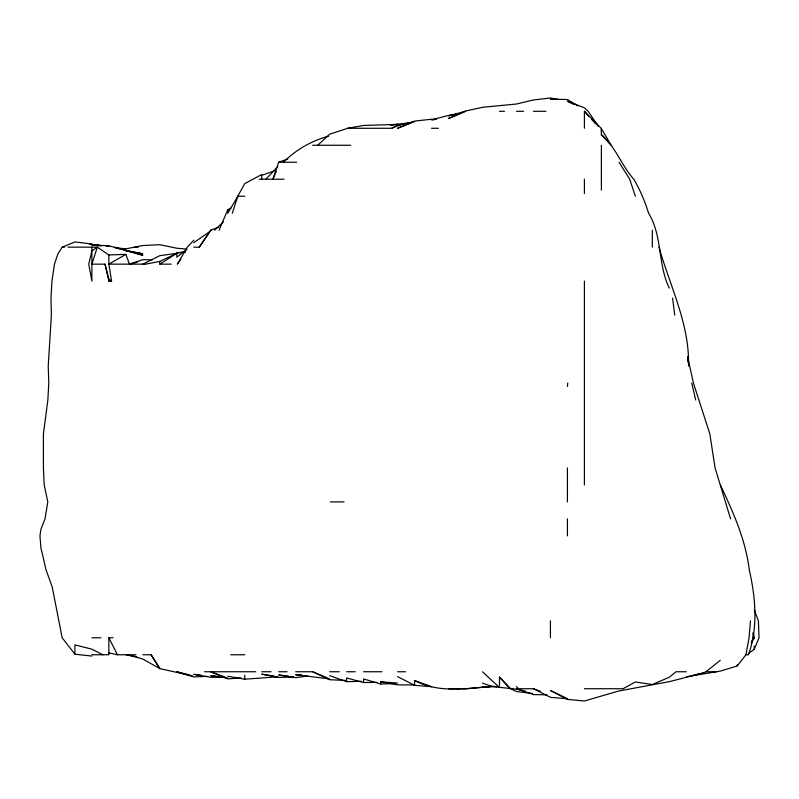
<?xml version="1.0" encoding="UTF-8"?>
<svg xmlns="http://www.w3.org/2000/svg" width="799" height="799" viewBox="0 0 799 799"><rect width="100%" height="100%" fill="white"/><g stroke="black" fill="none" stroke-linecap="round" stroke-linejoin="round"><path stroke-width="1.2" d="M750.471 620.793L749.072 637.782L745.946 654.761L737.257 665.937L720.269 671.12L686.301 676.753M567.42 386.456L567.759 383.031M232.309 213.193L237.782 196.214L244.734 183.61L261.722 174.512M287.76 158.971L278.701 162.187L272.888 179.226L276.284 171.356M219.076 230.182L227.755 209.867L230.931 208.13M748.533 653.402L754.236 649.317L759.05 637.782L758.381 620.793L754.236 609.857M752.348 640.049L753.377 637.782L753.097 632.928M751.28 643.085L754.236 637.782M237.922 196.214L227.755 213.193L227.755 209.867M753.856 637.782L752.568 639.779L753.916 637.782L753.477 632.928M91.885 244.005L74.896 241.947L62.272 247.161L57.918 253.882L54.462 264.149L51.945 281.128L50.996 298.117L51.376 315.096L48.24 366.042L48.779 383.031L47.86 400.009L43.406 433.977L43.406 467.944L44.195 484.933L47.79 501.912L45.014 518.901L40.939 529.208L39.95 535.879L40.939 547.964L46.032 569.847L52.185 586.836L62.172 637.782L74.896 654.211L91.885 656.049M751.979 640.778L753.916 637.782L753.317 632.928M199.271 247.161L210.766 230.202L199.271 247.161L193.787 247.161M180.964 259.146L177.318 264.149L187.346 247.161L193.787 240.219M265.787 179.226L277.842 166.641M214.621 230.182L223.37 221.912M317.682 145.258L329.647 134.232L347.715 128.279L363.615 125.463L397.582 124.394L391.52 125.053M283.475 162.247C295.87 149.723 311.6 140.814 328.519 136.17M516.474 686.601L518.531 688.728L533.452 688.728L550.431 697.317L567.42 698.735L550.431 690.446L567.42 699.385L584.399 701.023L618.366 691.095L669.322 681.647L703.29 672.978L706.006 671.749L720.269 660.294M186.956 249.318L176.799 257.208L176.799 253.363L159.82 255.67L142.831 264.149L145.098 263.59M193.787 242.726L210.766 230.851M159.82 261.413L159.82 264.149L176.799 253.363L159.82 261.413L145.658 264.149L108.864 264.149L108.864 254.931L97.328 247.161L68.015 247.161M137.258 262.132L129.458 264.149L125.852 254.372L108.864 264.149L111.58 281.128L108.864 281.128L105.009 264.149L91.885 264.149L97.328 247.161L91.885 250.846L88.749 264.149L91.885 281.128L91.885 247.161M363.615 128.279L391.71 128.279L397.582 125.493L414.571 121.548L397.582 128.279L414.571 121.078L431.55 119.241L436.404 119.371M391.71 128.279L397.582 125.663L400.009 125.393M464.389 111.78L448.539 118.572L465.517 111.061L482.506 107.296L516.474 104.02L533.452 99.965L550.431 97.977L558.93 99.575M210.806 230.182L218.716 227.066M274.177 170.956L261.722 175.361L261.722 179.226M129.458 264.149L142.831 259.675L152.539 259.825M465.517 111.291L448.539 115.795L457.028 114.297M693.582 675.135L703.29 672.978M117.363 248.519L125.852 248.849L142.831 245.533L159.82 244.694L176.799 248.219L186.507 249.068M459.455 113.738L448.539 115.436L431.55 119.82L433.977 119.8M307.815 676.024L295.69 677.632L278.701 675.005L288.409 676.144M390.312 125.014L409.717 122.836M277.493 676.813L244.734 679.2L227.755 676.244M241.098 677.952L227.755 678.87L210.766 671.749L224.359 676.793M89.458 244.075L101.593 245.683L91.885 244.684L99.166 245.732M489.777 686.75L465.517 688.728L448.539 688.728M487.36 686.75L465.517 688.858L457.328 688.728M207.131 676.363L193.787 676.913L176.799 671.749L189.253 674.975M488.569 686.731L482.506 686.98L497.058 686.74M108.864 254.931L125.852 254.372M376.958 682.336L363.615 682.556L363.615 678.92L380.604 684.004L395.155 683.544M293.263 677.053L278.701 677.412L261.722 674.196L273.847 675.974M329.647 675.634L346.636 681.687L361.188 681.307M459.745 688.728C444.214 689.837 428.504 687.839 414.571 680.508L414.571 685.272L431.55 686.721L414.571 680.508M499.485 111.291L504.519 111.291M516.474 111.291L523.625 111.291M533.452 111.291L545.897 111.291M347.715 128.279L363.155 128.279M431.55 128.279L438.431 128.279M312.669 145.258L350.711 145.258M278.701 162.247L296.639 162.247M259.295 179.226L284.064 179.226M237.782 196.214L244.734 196.214M62.272 247.161L64.539 247.161M134.781 247.161L138.227 247.161M159.82 264.149L171.256 264.149M330.377 501.912L344.089 501.912M91.885 637.782L100.894 637.782M91.885 654.761L108.864 654.761L108.864 637.782L113.128 637.782M108.864 652.873L117.413 654.761L125.852 654.761L136.769 656.698M142.831 654.761L151.131 654.761L159.82 668.623L192.569 675.904M230.731 654.761L244.784 654.761M745.946 654.761L748.433 654.761C758.281 627.654 755.554 597.492 749.282 569.847C745.607 539.744 733.202 512.059 720.328 484.933M204.584 671.749L255.71 671.749M261.722 671.749L271.041 671.749M278.701 671.749L287.041 671.749M295.69 671.749L312.669 671.749L328.519 678.431M329.647 671.749L339.335 671.749M346.636 671.749L355.295 671.749M363.615 671.749L381.962 671.749M397.582 671.749L405.562 671.749M686.301 671.749L676.064 671.749L669.322 677.212L652.334 684.543L635.355 681.966L623.1 688.728L584.399 688.728M706.006 671.749L716.573 671.749M482.506 683.075C496.309 689.177 511.53 686.87 525.522 691.305M225.328 677.402L210.766 677.322L193.787 674.376L201.058 675.165M414.571 685.003L397.582 684.803L380.604 681.777L380.604 684.004M546.796 694.82L533.452 694.581L516.474 688.728M301.752 674.975L295.69 674.746L329.647 678.9M135.98 654.761L125.852 654.761M345.418 680.398L329.647 679.729L312.669 671.749M380.604 681.777L397.582 683.065M100.374 245.692L91.885 245.013L108.864 245.782L142.831 255.261L115.006 247.161M114.936 247.76L125.852 248.849M221.683 676.823L210.766 675.734L227.755 678.051M290.836 676.423L293.263 676.713M552.858 99.416L550.431 99.116L567.42 99.545L578.037 105.897M532.244 693.422L516.474 691.505L510.651 688.728L499.485 677.113L499.485 685.762M125.852 250.736L142.831 253.792L125.852 250.506M363.615 682.556L346.636 677.942L346.636 681.687M127.301 654.761L142.831 659.075L159.82 668.593M533.452 688.728L540.244 691.195M573.792 104.389L567.42 101.203L584.399 107.845L588.194 111.291L598.241 126.282M397.582 676.613L414.571 685.272M102.861 654.761L91.885 649.168L74.896 644.903L74.896 654.211M105.009 264.149L108.864 279.131L111.58 281.128M482.506 671.769L499.485 687.569M584.399 128.279L584.399 111.291L601.168 128.279L601.387 134.691L611.145 145.258L601.387 128.619M601.387 134.691C615.689 146.786 621.382 165.403 633.787 179.226C640.169 189.882 644.863 201.368 648.598 213.193C662.581 235.995 657.647 264.409 669.322 288.129M499.485 677.113L510.022 688.728M584.399 111.291L589.193 116.654M591.6 119.341L595.595 123.805M619.075 162.247L629.702 179.226L635.355 196.214M151.131 654.761L159.82 668.623M108.864 637.782L117.413 654.761M730.586 518.901L715.075 467.944L709.842 433.977L693.432 383.031L687.53 356.444M659.015 247.161C670.021 286.432 689.747 324.254 688.528 366.042M691.754 383.031L695.699 400.009M687.5 358.841L688.019 362.446M672.588 298.117L674.716 315.096M754.236 646.141L754.236 649.317M737.257 664.798L737.257 665.937M652.334 230.182L652.334 247.161M601.387 145.258L601.387 190.152M584.399 179.226L584.399 193.518M584.399 281.128L584.399 484.933M567.42 467.944L567.42 501.912M567.42 518.901L567.42 535.879M550.431 620.793L550.431 637.782M244.734 675.125L244.734 679.2M108.864 279.131L108.864 281.128M185.288 251.965L176.799 252.893L185.288 251.995M108.864 246.372L106.437 246.182L108.864 246.372"/></g></svg>
